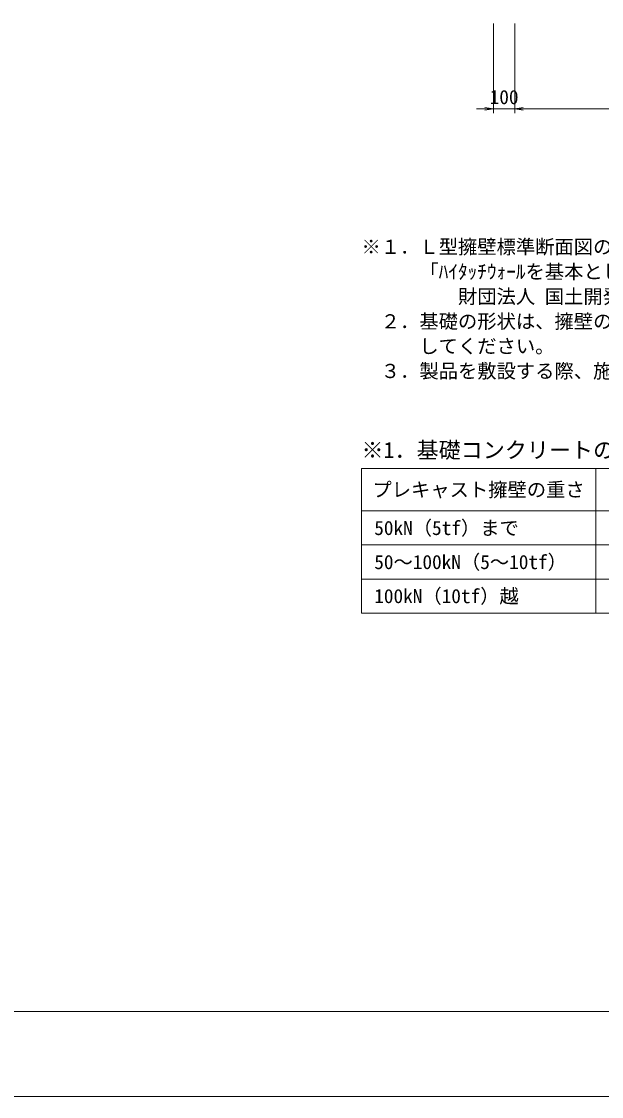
# Model space of a CAD drawing. Units: millimetres at full size, sheet at 1:20; details may follow other scales. Extents: x 0 to 16820, y 0 to 11880.
# Drawn here: x 10588 to 13312, y 0 to 5050 of the extents above; entities that cross this region are included whole.
import ezdxf
from ezdxf.enums import TextEntityAlignment as Align

# ---------------------------------------------------------------- set-up
doc = ezdxf.new("R2010")
doc.units = ezdxf.units.MM
doc.header["$LTSCALE"] = 20
for name, color, linetype, lineweight in [('D-DOC', 7, 'Continuous', 13), ('D-STR-DIM', 7, 'Continuous', 13), ('D-TTL', 2, 'Continuous', 13)]:
    doc.layers.add(name, color=color, linetype=linetype, lineweight=lineweight)
doc.styles.add('ＭＳ ゴシック', font='')
doc.styles.get('ＭＳ ゴシック').set_extended_font_data('MS Gothic')

# ---------------------------------------------------------------- blocks, each defined once
blk = doc.blocks.new('open_arrow')
at = {"color": 0, "linetype": 'Continuous', "lineweight": -2}
blk.add_lwpolyline([(7.5, 1.25), (0, 0), (7.5, -1.25)], dxfattribs=at)

msp = doc.modelspace()

# ---------------------------------------------------------------- linework, layer by layer
at = {"layer": 'D-DOC'}
for p, q in [((12185, 2950.78), (15485, 2950.78)), ((12185, 2950.78), (12185, 2270.78)), ((13285, 2950.78), (13285, 2270.78)), ((12185, 2750.78), (15485, 2750.78)), ((12185, 2590.78), (14385, 2590.78)), ((12185, 2430.78), (14385, 2430.78)), ((12185, 2270.78), (15485, 2270.78))]:
    msp.add_line(p, q, dxfattribs=at)
at = {"layer": 'D-STR-DIM'}
for p, q in [((12805, 5040), (12805, 4620)), ((12905, 5040), (12905, 4620)), ((12905, 5040), (12905, 4620)), ((12985, 4640), (12725, 4640)), ((12905, 4640), (14205, 4640))]:
    msp.add_line(p, q, dxfattribs=at)
at = {"layer": 'D-TTL'}
for points in [[(0, 0), (16820, 0), (16820, 11880), (0, 11880)], [(400, 400), (16420, 400), (16420, 11480), (400, 11480)]]:
    msp.add_lwpolyline(points, close=True, dxfattribs=at)

# ---------------------------------------------------------------- block references
at = {"layer": 'D-STR-DIM', "xscale": 5.33, "yscale": 5.33, "rotation": 180}
msp.add_blockref('open_arrow', (12805, 4640), dxfattribs=at)
at = {"layer": 'D-STR-DIM', "xscale": 5.33, "yscale": 5.33}
msp.add_blockref('open_arrow', (12905, 4640), dxfattribs=at)
msp.add_blockref('open_arrow', (12905, 4640), dxfattribs=at)

# ---------------------------------------------------------------- texts
at = {"layer": 'D-DOC', "style": 'ＭＳ ゴシック'}
for s, p in [('※１．Ｌ型擁壁標準断面図の基礎形状は、以下の指針を参照しています。', (12185, 4024.76)), ('\u3000\u3000\u3000「ﾊｲﾀｯﾁｳｫｰﾙを基本とした鉄筋ｺﾝｸﾘｰﾄ製ﾌﾟﾚｷｬｽﾄＬ型擁壁技術指針\u3000平成11年5月', (12185, 3908.1)), ('\u3000\u3000\u3000\u3000\u3000財団法人 国土開発技術研究センター\u3000社団法人 全国宅地擁壁技術協会」', (12185, 3791.43)), ('\u3000２．基礎の形状は、擁壁の反力や現地の状況を確認し、適用する指針等に注意し決定', (12185, 3674.76)), ('\u3000\u3000\u3000してください。', (12185, 3558.1)), ('\u3000３．製品を敷設する際、施工目地３ｍｍを考慮しています。', (12185, 3441.43))]:
    msp.add_text(s, height=66.46, dxfattribs=at).set_placement(p, align=Align.TOP_LEFT)
msp.add_text('※1．基礎コンクリートの厚さの目安', height=75.95, dxfattribs=at).set_placement((12185, 2976.21), align=Align.BOTTOM_LEFT)
msp.add_text('プレキャスト擁壁の重さ', height=66.46, dxfattribs=at).set_placement((12735, 2850.78), align=Align.MIDDLE_CENTER)
for s, p in [('50kN（5tf）まで', (12245, 2670.78)), ('50～100kN（5～10tf）', (12245, 2510.78)), ('100kN（10tf）越', (12245, 2350.78))]:
    msp.add_text(s, height=66.46, dxfattribs=at).set_placement(p, align=Align.MIDDLE_LEFT)
at = {"layer": 'D-STR-DIM', "style": 'ＭＳ ゴシック'}
msp.add_text('100', height=66.46, dxfattribs=at).set_placement((12855, 4695), align=Align.MIDDLE_CENTER)

doc.saveas('drawing.dxf')
